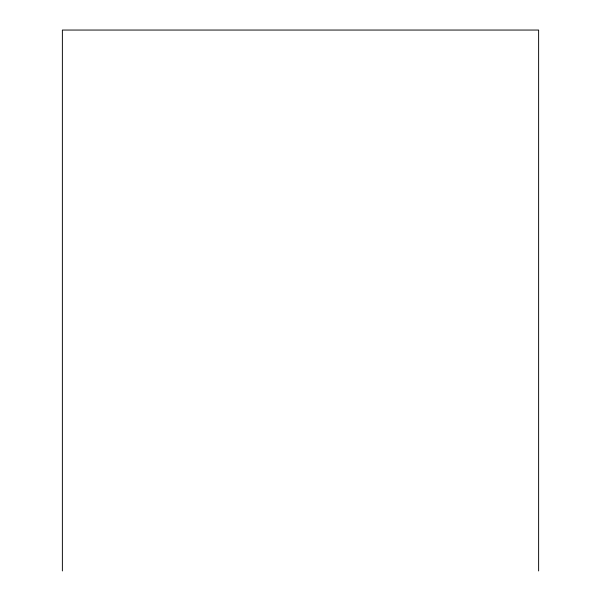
<?xml version="1.0" encoding="UTF-8"?>
<svg xmlns="http://www.w3.org/2000/svg" width="601" height="601" viewBox="0 0 601 601"><rect width="100%" height="100%" fill="white"/><g stroke="black" fill="none" stroke-linecap="round" stroke-linejoin="round"><path stroke-width="0.9" d="M538.624 570.95L538.624 30.05L62.376 30.05L62.376 570.95"/></g></svg>
